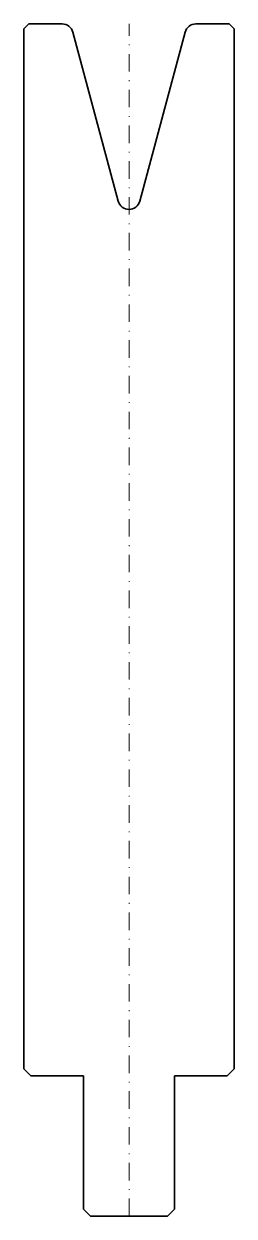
# Model space of a CAD drawing. Header units: millimetres. Extents: x -15 to 15, y -170 to 0.
import ezdxf

# ---------------------------------------------------------------- set-up
doc = ezdxf.new("R2010")
doc.units = ezdxf.units.MM
doc.header["$LTSCALE"] = 5
doc.linetypes.add('AUSGEZOGEN', pattern=[0])
doc.linetypes.add('DASHDOT', pattern=[1, 0.5, -0.25, 0, -0.25])
doc.layers.add('2', color=7, linetype='Continuous')

msp = doc.modelspace()

# ---------------------------------------------------------------- linework, layer by layer
at = {"layer": '2', "color": 7, "linetype": 'AUSGEZOGEN', "lineweight": 35}
for p, q in [((-15, -0.7), (-14.3, 0)), ((-14.3, 0), (-9.55, 0)), ((9.55, 0), (14.3, 0)), ((14.3, 0), (15, -0.7)), ((-15, -149), (-15, -0.7)), ((-8, -1.19), (-1.55, -25.27)), ((1.55, -25.27), (8, -1.19)), ((15, -0.7), (15, -149)), ((-14, -150), (-15, -149)), ((15, -149), (14, -150)), ((-6.5, -150), (-14, -150)), ((-6.5, -169), (-6.5, -150)), ((14, -150), (6.5, -150)), ((6.5, -150), (6.5, -169)), ((-5.5, -170), (-6.5, -169)), ((5.5, -170), (-5.5, -170)), ((6.5, -169), (5.5, -170))]:
    msp.add_line(p, q, dxfattribs=at)
at = {"layer": '2', "color": 7, "linetype": 'DASHDOT', "lineweight": 18}
msp.add_line((0, -170), (0, 0), dxfattribs=at)
at = {"layer": '2', "color": 7, "linetype": 'AUSGEZOGEN', "lineweight": 35}
for centre, start, end in [((-9.55, -1.6), 15, 90), ((9.55, -1.6), 90, 165), ((0, -24.86), 195, 345)]:
    msp.add_arc(centre, 1.6, start, end, dxfattribs=at)

doc.saveas('drawing.dxf')
